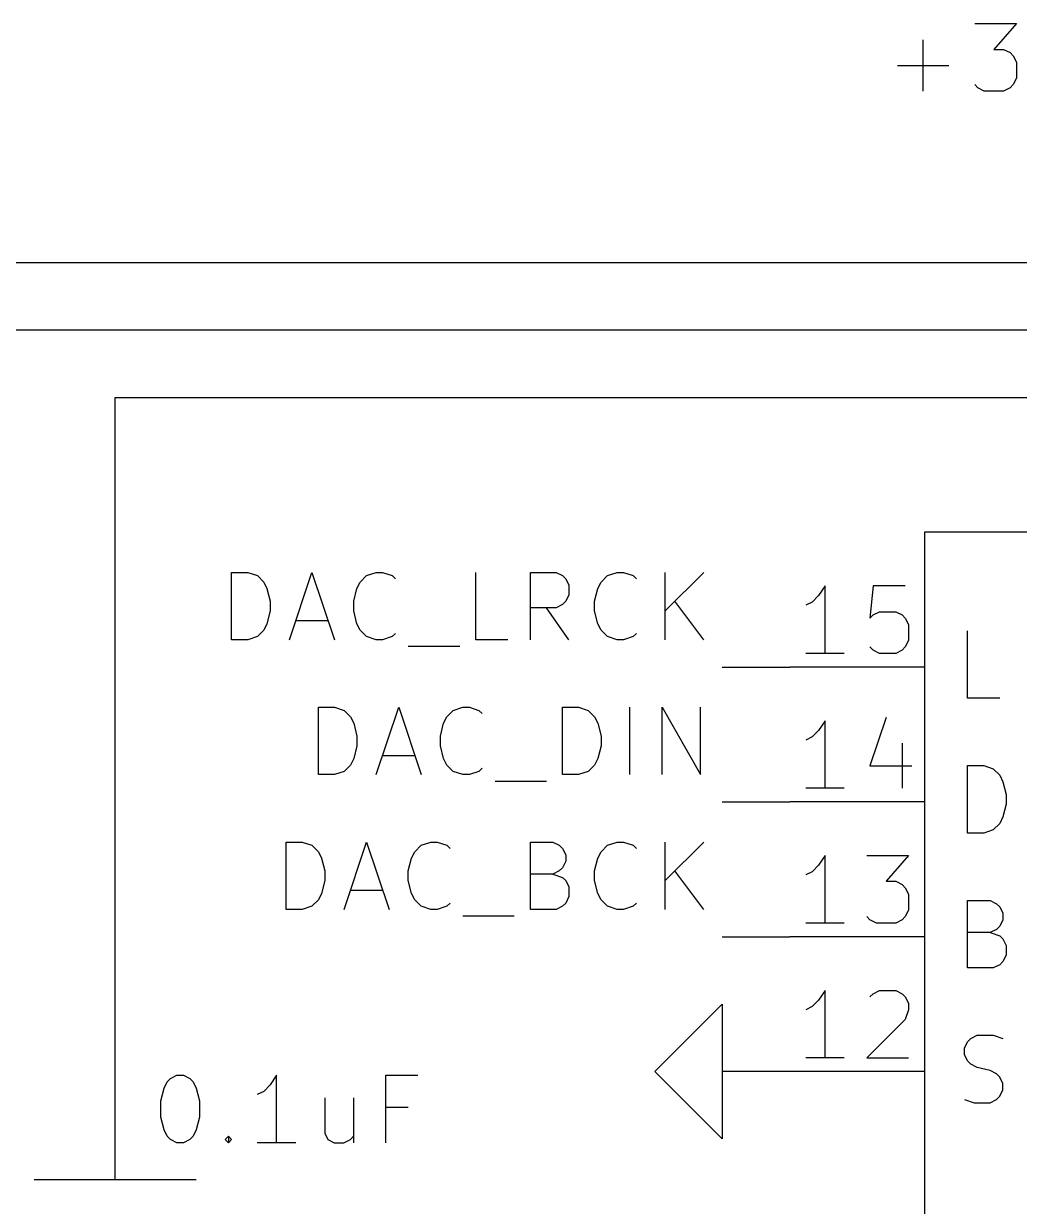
# Model space of a CAD drawing. Header units: inches. Extents: x 0.4 to 16.1, y -11.3 to -0.4.
# Drawn here: x 1.482 to 2.22, y -10 to -9.123 of the extents above; entities that cross this region are included whole.
import ezdxf

# ---------------------------------------------------------------- set-up
doc = ezdxf.new("R2010")
doc.units = ezdxf.units.IN
doc.header["$MEASUREMENT"] = 0
for name, color, linetype in [('GREENSIXTYFIVE', 129, 'CONTINUOUS'), ('LIGHTGREEN', 92, 'CONTINUOUS'), ('LIGHTRED', 12, 'CONTINUOUS'), ('RED', 14, 'CONTINUOUS'), ('REDSIX', 19, 'CONTINUOUS'), ('WHITE', 250, 'CONTINUOUS')]:
    doc.layers.add(name, color=color, linetype=linetype)

msp = doc.modelspace()

# ---------------------------------------------------------------- linework, layer by layer
at = {"layer": 'GREENSIXTYFIVE', "linetype": 'CONTINUOUS'}
for p, q in [((2.18714, -9.1228), (2.21809, -9.1228)), ((2.18714, -9.1228), (2.21809, -9.1228)), ((2.21809, -9.1228), (2.20143, -9.14185)), ((2.21809, -9.1228), (2.20143, -9.14185)), ((2.14904, -9.1728), (2.14904, -9.1347)), ((2.14904, -9.1728), (2.14904, -9.1347)), ((2.20143, -9.14185), (2.20857, -9.14185)), ((2.20143, -9.14185), (2.20857, -9.14185)), ((2.20857, -9.14185), (2.21333, -9.14423)), ((2.20857, -9.14185), (2.21333, -9.14423)), ((2.21333, -9.14423), (2.21571, -9.14661)), ((2.21333, -9.14423), (2.21571, -9.14661)), ((2.21571, -9.14661), (2.21809, -9.15137)), ((2.21571, -9.14661), (2.21809, -9.15137)), ((2.13, -9.15375), (2.16809, -9.15375)), ((2.13, -9.15375), (2.16809, -9.15375)), ((2.21809, -9.15137), (2.21809, -9.16328)), ((2.21809, -9.15137), (2.21809, -9.16328)), ((2.21809, -9.16328), (2.21571, -9.16804)), ((2.21809, -9.16328), (2.21571, -9.16804)), ((2.18952, -9.17042), (2.18714, -9.16804)), ((2.18952, -9.17042), (2.18714, -9.16804)), ((2.19428, -9.1728), (2.18952, -9.17042)), ((2.19428, -9.1728), (2.18952, -9.17042)), ((2.20857, -9.1728), (2.19428, -9.1728)), ((2.20857, -9.1728), (2.19428, -9.1728)), ((2.21333, -9.17042), (2.20857, -9.1728)), ((2.21333, -9.17042), (2.20857, -9.1728)), ((2.21571, -9.16804), (2.21333, -9.17042)), ((2.21571, -9.16804), (2.21333, -9.17042)), ((2.1819, -9.62313), (2.1819, -9.57313)), ((2.1819, -9.62313), (2.1819, -9.57313)), ((2.20571, -9.62313), (2.1819, -9.62313)), ((2.20571, -9.62313), (2.1819, -9.62313)), ((2.1819, -9.72313), (2.1819, -9.67313)), ((2.1819, -9.67313), (2.19381, -9.67313)), ((2.1819, -9.72313), (2.1819, -9.67313)), ((2.1819, -9.67313), (2.19381, -9.67313)), ((2.19381, -9.67313), (2.20095, -9.67551)), ((2.19381, -9.67313), (2.20095, -9.67551)), ((2.20095, -9.67551), (2.20571, -9.68028)), ((2.20095, -9.67551), (2.20571, -9.68028)), ((2.20571, -9.68028), (2.20809, -9.68504)), ((2.20571, -9.68028), (2.20809, -9.68504)), ((2.20809, -9.68504), (2.21047, -9.69456)), ((2.20809, -9.68504), (2.21047, -9.69456)), ((2.21047, -9.7017), (2.20809, -9.71122)), ((2.21047, -9.7017), (2.20809, -9.71122)), ((2.21047, -9.69456), (2.21047, -9.7017)), ((2.21047, -9.69456), (2.21047, -9.7017)), ((2.20571, -9.71599), (2.20095, -9.72075)), ((2.20571, -9.71599), (2.20095, -9.72075)), ((2.20809, -9.71122), (2.20571, -9.71599)), ((2.20809, -9.71122), (2.20571, -9.71599)), ((2.19381, -9.72313), (2.1819, -9.72313)), ((2.19381, -9.72313), (2.1819, -9.72313)), ((2.20095, -9.72075), (2.19381, -9.72313)), ((2.20095, -9.72075), (2.19381, -9.72313)), ((2.1819, -9.82313), (2.1819, -9.77313)), ((2.1819, -9.77313), (2.19857, -9.77313)), ((2.1819, -9.82313), (2.1819, -9.77313)), ((2.1819, -9.77313), (2.19857, -9.77313)), ((2.19857, -9.77313), (2.20333, -9.77551)), ((2.19857, -9.77313), (2.20333, -9.77551)), ((2.20333, -9.77551), (2.20571, -9.77789)), ((2.20333, -9.77551), (2.20571, -9.77789)), ((2.20571, -9.77789), (2.20809, -9.78265)), ((2.20571, -9.77789), (2.20809, -9.78265)), ((2.20809, -9.78742), (2.20571, -9.79218)), ((2.20809, -9.78742), (2.20571, -9.79218)), ((2.20809, -9.78265), (2.20809, -9.78742)), ((2.20809, -9.78265), (2.20809, -9.78742)), ((2.19857, -9.79694), (2.1819, -9.79694)), ((2.19857, -9.79694), (2.1819, -9.79694)), ((2.20333, -9.79456), (2.19857, -9.79694)), ((2.20333, -9.79456), (2.19857, -9.79694)), ((2.19857, -9.79694), (2.20571, -9.79932)), ((2.19857, -9.79694), (2.20571, -9.79932)), ((2.20571, -9.79218), (2.20333, -9.79456)), ((2.20571, -9.79218), (2.20333, -9.79456)), ((2.20571, -9.79932), (2.20809, -9.8017)), ((2.20571, -9.79932), (2.20809, -9.8017)), ((2.20809, -9.8017), (2.21047, -9.80646)), ((2.20809, -9.8017), (2.21047, -9.80646)), ((2.21047, -9.80646), (2.21047, -9.81361)), ((2.21047, -9.80646), (2.21047, -9.81361)), ((2.21047, -9.81361), (2.20809, -9.81837)), ((2.21047, -9.81361), (2.20809, -9.81837)), ((2.20095, -9.82313), (2.1819, -9.82313)), ((2.20095, -9.82313), (2.1819, -9.82313)), ((2.20571, -9.82075), (2.20095, -9.82313)), ((2.20571, -9.82075), (2.20095, -9.82313)), ((2.20809, -9.81837), (2.20571, -9.82075)), ((2.20809, -9.81837), (2.20571, -9.82075)), ((2.1819, -9.87789), (2.18428, -9.87551)), ((2.1819, -9.87789), (2.18428, -9.87551)), ((2.18428, -9.87551), (2.18905, -9.87313)), ((2.18428, -9.87551), (2.18905, -9.87313)), ((2.18905, -9.87313), (2.20095, -9.87313)), ((2.18905, -9.87313), (2.20095, -9.87313)), ((2.20095, -9.87313), (2.20809, -9.87551)), ((2.20095, -9.87313), (2.20809, -9.87551)), ((2.17952, -9.88265), (2.1819, -9.87789)), ((2.17952, -9.88265), (2.1819, -9.87789)), ((2.17952, -9.88742), (2.17952, -9.88265)), ((2.17952, -9.88742), (2.17952, -9.88265)), ((2.1819, -9.89218), (2.17952, -9.88742)), ((2.1819, -9.89218), (2.17952, -9.88742)), ((2.18428, -9.89456), (2.1819, -9.89218)), ((2.18428, -9.89456), (2.1819, -9.89218)), ((2.18905, -9.89694), (2.18428, -9.89456)), ((2.18905, -9.89694), (2.18428, -9.89456)), ((1.59104, -9.90518), (1.5958, -9.9028)), ((1.59104, -9.90518), (1.5958, -9.9028)), ((1.5958, -9.9028), (1.60057, -9.9028)), ((1.5958, -9.9028), (1.60057, -9.9028)), ((1.60057, -9.9028), (1.60533, -9.90518)), ((1.60057, -9.9028), (1.60533, -9.90518)), ((1.66961, -9.9028), (1.66485, -9.90994)), ((1.66961, -9.9028), (1.66485, -9.90994)), ((1.66961, -9.9528), (1.66961, -9.9028)), ((1.66961, -9.9528), (1.66961, -9.9028)), ((1.75056, -9.9528), (1.75056, -9.9028)), ((1.75056, -9.9028), (1.77437, -9.9028)), ((1.75056, -9.9528), (1.75056, -9.9028)), ((1.75056, -9.9028), (1.77437, -9.9028)), ((2.19857, -9.89932), (2.18905, -9.89694)), ((2.19857, -9.89932), (2.18905, -9.89694)), ((2.20333, -9.9017), (2.19857, -9.89932)), ((2.20333, -9.9017), (2.19857, -9.89932)), ((2.20571, -9.90408), (2.20333, -9.9017)), ((2.20571, -9.90408), (2.20333, -9.9017)), ((1.5839, -9.92185), (1.58628, -9.91232)), ((1.5839, -9.92185), (1.58628, -9.91232)), ((1.58628, -9.91232), (1.58866, -9.90756)), ((1.58628, -9.91232), (1.58866, -9.90756)), ((1.58866, -9.90756), (1.59104, -9.90518)), ((1.58866, -9.90756), (1.59104, -9.90518)), ((1.60533, -9.90518), (1.60771, -9.90756)), ((1.60533, -9.90518), (1.60771, -9.90756)), ((1.60771, -9.90756), (1.61009, -9.91232)), ((1.60771, -9.90756), (1.61009, -9.91232)), ((1.61009, -9.91232), (1.61247, -9.92185)), ((1.61009, -9.91232), (1.61247, -9.92185)), ((1.66485, -9.90994), (1.66009, -9.9147)), ((1.66485, -9.90994), (1.66009, -9.9147)), ((2.20809, -9.90885), (2.20571, -9.90408)), ((2.20809, -9.90885), (2.20571, -9.90408)), ((2.20809, -9.91361), (2.20809, -9.90885)), ((2.20809, -9.91361), (2.20809, -9.90885)), ((1.66009, -9.9147), (1.65533, -9.91709)), ((1.66009, -9.9147), (1.65533, -9.91709)), ((1.70533, -9.91947), (1.70533, -9.94566)), ((1.70533, -9.91947), (1.70533, -9.94566)), ((1.72676, -9.91947), (1.72676, -9.9528)), ((1.72676, -9.91947), (1.72676, -9.9528)), ((2.17952, -9.92075), (2.18667, -9.92313)), ((2.17952, -9.92075), (2.18667, -9.92313)), ((2.19857, -9.92313), (2.20333, -9.92075)), ((2.19857, -9.92313), (2.20333, -9.92075)), ((2.20333, -9.92075), (2.20571, -9.91837)), ((2.20333, -9.92075), (2.20571, -9.91837)), ((2.20571, -9.91837), (2.20809, -9.91361)), ((2.20571, -9.91837), (2.20809, -9.91361)), ((1.5839, -9.93375), (1.5839, -9.92185)), ((1.5839, -9.93375), (1.5839, -9.92185)), ((1.61247, -9.92185), (1.61247, -9.93375)), ((1.61247, -9.92185), (1.61247, -9.93375)), ((1.76723, -9.92661), (1.75056, -9.92661)), ((1.76723, -9.92661), (1.75056, -9.92661)), ((2.18667, -9.92313), (2.19857, -9.92313)), ((2.18667, -9.92313), (2.19857, -9.92313)), ((1.58628, -9.94328), (1.5839, -9.93375)), ((1.58628, -9.94328), (1.5839, -9.93375)), ((1.61247, -9.93375), (1.61009, -9.94328)), ((1.61247, -9.93375), (1.61009, -9.94328)), ((1.58866, -9.94804), (1.58628, -9.94328)), ((1.58866, -9.94804), (1.58628, -9.94328)), ((1.61009, -9.94328), (1.60771, -9.94804)), ((1.61009, -9.94328), (1.60771, -9.94804)), ((1.70533, -9.94566), (1.70771, -9.95042)), ((1.70533, -9.94566), (1.70771, -9.95042)), ((1.59104, -9.95042), (1.58866, -9.94804)), ((1.59104, -9.95042), (1.58866, -9.94804)), ((1.5958, -9.9528), (1.59104, -9.95042)), ((1.5958, -9.9528), (1.59104, -9.95042)), ((1.60057, -9.9528), (1.5958, -9.9528)), ((1.60057, -9.9528), (1.5958, -9.9528)), ((1.60533, -9.95042), (1.60057, -9.9528)), ((1.60533, -9.95042), (1.60057, -9.9528)), ((1.60771, -9.94804), (1.60533, -9.95042)), ((1.60771, -9.94804), (1.60533, -9.95042)), ((1.63152, -9.95042), (1.6339, -9.94804)), ((1.63152, -9.95042), (1.6339, -9.94804)), ((1.6339, -9.9528), (1.63152, -9.95042)), ((1.6339, -9.9528), (1.63152, -9.95042)), ((1.6339, -9.94804), (1.63628, -9.95042)), ((1.6339, -9.94804), (1.6339, -9.9528)), ((1.6339, -9.94804), (1.63628, -9.95042)), ((1.6339, -9.94804), (1.6339, -9.9528)), ((1.63628, -9.95042), (1.6339, -9.9528)), ((1.63628, -9.95042), (1.6339, -9.9528)), ((1.6839, -9.9528), (1.65533, -9.9528)), ((1.6839, -9.9528), (1.65533, -9.9528)), ((1.70771, -9.95042), (1.71247, -9.9528)), ((1.70771, -9.95042), (1.71247, -9.9528)), ((1.71247, -9.9528), (1.71961, -9.9528)), ((1.71247, -9.9528), (1.71961, -9.9528)), ((1.71961, -9.9528), (1.72437, -9.95042)), ((1.71961, -9.9528), (1.72437, -9.95042)), ((1.72437, -9.95042), (1.72676, -9.94804)), ((1.72437, -9.95042), (1.72676, -9.94804))]:
    msp.add_line(p, q, dxfattribs=at)
at = {"layer": 'LIGHTGREEN', "linetype": 'CONTINUOUS'}
for p, q in [((0.95, -9.3), (2.65, -9.3)), ((1.25, -9.35), (2.55, -9.35)), ((1.55, -9.4), (2.45, -9.4)), ((1.55, -9.9), (1.55, -9.4)), ((2, -9.6), (2.05, -9.6)), ((2, -9.7), (2.05, -9.7)), ((2, -9.8), (2.05, -9.8))]:
    msp.add_line(p, q, dxfattribs=at)
at = {"layer": 'LIGHTRED', "linetype": 'CONTINUOUS'}
for p, q in [((2.07619, -9.53988), (2.07143, -9.54702)), ((2.07619, -9.53988), (2.07143, -9.54702)), ((2.07619, -9.58988), (2.07619, -9.53988)), ((2.07619, -9.58988), (2.07619, -9.53988)), ((2.1119, -9.53988), (2.10952, -9.56369)), ((2.1119, -9.53988), (2.10952, -9.56369)), ((2.13571, -9.53988), (2.1119, -9.53988)), ((2.13571, -9.53988), (2.1119, -9.53988)), ((2.06667, -9.55178), (2.06191, -9.55417)), ((2.06667, -9.55178), (2.06191, -9.55417)), ((2.07143, -9.54702), (2.06667, -9.55178)), ((2.07143, -9.54702), (2.06667, -9.55178)), ((2.10952, -9.56369), (2.1119, -9.56131)), ((2.10952, -9.56369), (2.1119, -9.56131)), ((2.1119, -9.56131), (2.11667, -9.55893)), ((2.1119, -9.56131), (2.11667, -9.55893)), ((2.11667, -9.55893), (2.12857, -9.55893)), ((2.11667, -9.55893), (2.12857, -9.55893)), ((2.12857, -9.55893), (2.13333, -9.56131)), ((2.12857, -9.55893), (2.13333, -9.56131)), ((2.13333, -9.56131), (2.13571, -9.56369)), ((2.13333, -9.56131), (2.13571, -9.56369)), ((2.13571, -9.56369), (2.13809, -9.56845)), ((2.13571, -9.56369), (2.13809, -9.56845)), ((2.13809, -9.56845), (2.13809, -9.58035)), ((2.13809, -9.56845), (2.13809, -9.58035)), ((2.1119, -9.5875), (2.10952, -9.58512)), ((2.1119, -9.5875), (2.10952, -9.58512)), ((2.11667, -9.58988), (2.1119, -9.5875)), ((2.11667, -9.58988), (2.1119, -9.5875)), ((2.13333, -9.5875), (2.12857, -9.58988)), ((2.13333, -9.5875), (2.12857, -9.58988)), ((2.13571, -9.58512), (2.13333, -9.5875)), ((2.13571, -9.58512), (2.13333, -9.5875)), ((2.13809, -9.58035), (2.13571, -9.58512)), ((2.13809, -9.58035), (2.13571, -9.58512)), ((2.09048, -9.58988), (2.06191, -9.58988)), ((2.09048, -9.58988), (2.06191, -9.58988)), ((2.12857, -9.58988), (2.11667, -9.58988)), ((2.12857, -9.58988), (2.11667, -9.58988)), ((2.07619, -9.63988), (2.07143, -9.64702)), ((2.07619, -9.63988), (2.07143, -9.64702)), ((2.07619, -9.68988), (2.07619, -9.63988)), ((2.07619, -9.68988), (2.07619, -9.63988)), ((2.12143, -9.6375), (2.10952, -9.67321)), ((2.12143, -9.6375), (2.10952, -9.67321)), ((2.07143, -9.64702), (2.06667, -9.65178)), ((2.07143, -9.64702), (2.06667, -9.65178)), ((2.06667, -9.65178), (2.06191, -9.65417)), ((2.06667, -9.65178), (2.06191, -9.65417)), ((2.13333, -9.65655), (2.13333, -9.68988)), ((2.13333, -9.65655), (2.13333, -9.68988)), ((2.10952, -9.67321), (2.14047, -9.67321)), ((2.10952, -9.67321), (2.14047, -9.67321)), ((2.09048, -9.68988), (2.06191, -9.68988)), ((2.09048, -9.68988), (2.06191, -9.68988)), ((2.07619, -9.73988), (2.07143, -9.74702)), ((2.07619, -9.73988), (2.07143, -9.74702)), ((2.07619, -9.78988), (2.07619, -9.73988)), ((2.07619, -9.78988), (2.07619, -9.73988)), ((2.10714, -9.73988), (2.13809, -9.73988)), ((2.10714, -9.73988), (2.13809, -9.73988)), ((2.13809, -9.73988), (2.12143, -9.75893)), ((2.13809, -9.73988), (2.12143, -9.75893)), ((2.06667, -9.75178), (2.06191, -9.75417)), ((2.06667, -9.75178), (2.06191, -9.75417)), ((2.07143, -9.74702), (2.06667, -9.75178)), ((2.07143, -9.74702), (2.06667, -9.75178)), ((2.12143, -9.75893), (2.12857, -9.75893)), ((2.12143, -9.75893), (2.12857, -9.75893)), ((2.12857, -9.75893), (2.13333, -9.76131)), ((2.12857, -9.75893), (2.13333, -9.76131)), ((2.13333, -9.76131), (2.13571, -9.76369)), ((2.13333, -9.76131), (2.13571, -9.76369)), ((2.13571, -9.76369), (2.13809, -9.76845)), ((2.13571, -9.76369), (2.13809, -9.76845)), ((2.13809, -9.76845), (2.13809, -9.78035)), ((2.13809, -9.76845), (2.13809, -9.78035)), ((2.13809, -9.78035), (2.13571, -9.78512)), ((2.13809, -9.78035), (2.13571, -9.78512)), ((2.10952, -9.7875), (2.10714, -9.78512)), ((2.10952, -9.7875), (2.10714, -9.78512)), ((2.11428, -9.78988), (2.10952, -9.7875)), ((2.11428, -9.78988), (2.10952, -9.7875)), ((2.13333, -9.7875), (2.12857, -9.78988)), ((2.13333, -9.7875), (2.12857, -9.78988)), ((2.13571, -9.78512), (2.13333, -9.7875)), ((2.13571, -9.78512), (2.13333, -9.7875)), ((2.09048, -9.78988), (2.06191, -9.78988)), ((2.09048, -9.78988), (2.06191, -9.78988)), ((2.12857, -9.78988), (2.11428, -9.78988)), ((2.12857, -9.78988), (2.11428, -9.78988)), ((2.07619, -9.83988), (2.07143, -9.84702)), ((2.07619, -9.83988), (2.07143, -9.84702)), ((2.07619, -9.88988), (2.07619, -9.83988)), ((2.07619, -9.88988), (2.07619, -9.83988)), ((2.1119, -9.84226), (2.11667, -9.83988)), ((2.1119, -9.84226), (2.11667, -9.83988)), ((2.11667, -9.83988), (2.12857, -9.83988)), ((2.11667, -9.83988), (2.12857, -9.83988)), ((2.12857, -9.83988), (2.13333, -9.84226)), ((2.12857, -9.83988), (2.13333, -9.84226)), ((2.07143, -9.84702), (2.06667, -9.85178)), ((2.07143, -9.84702), (2.06667, -9.85178)), ((2.10952, -9.84464), (2.1119, -9.84226)), ((2.10952, -9.84464), (2.1119, -9.84226)), ((2.13333, -9.84226), (2.13571, -9.84464)), ((2.13333, -9.84226), (2.13571, -9.84464)), ((2.13571, -9.84464), (2.13809, -9.8494)), ((2.13571, -9.84464), (2.13809, -9.8494)), ((2.13809, -9.8494), (2.13809, -9.85417)), ((2.13809, -9.8494), (2.13809, -9.85417)), ((2.06667, -9.85178), (2.06191, -9.85417)), ((2.06667, -9.85178), (2.06191, -9.85417)), ((2.13809, -9.85417), (2.13571, -9.86131)), ((2.13809, -9.85417), (2.13571, -9.86131)), ((2.13571, -9.86131), (2.10714, -9.88988)), ((2.13571, -9.86131), (2.10714, -9.88988)), ((2.09048, -9.88988), (2.06191, -9.88988)), ((2.09048, -9.88988), (2.06191, -9.88988)), ((2.10714, -9.88988), (2.13809, -9.88988)), ((2.10714, -9.88988), (2.13809, -9.88988))]:
    msp.add_line(p, q, dxfattribs=at)
at = {"layer": 'RED', "linetype": 'CONTINUOUS'}
for p, q in [((2.15, -9.5), (2.15, -10.6)), ((2.95, -9.5), (2.15, -9.5)), ((2.15, -9.6), (2.05, -9.6)), ((2.15, -9.6), (2.05, -9.6)), ((2.15, -9.7), (2.05, -9.7)), ((2.15, -9.7), (2.05, -9.7)), ((2.15, -9.8), (2.05, -9.8)), ((2.15, -9.8), (2.05, -9.8)), ((1.95, -9.9), (2, -9.85)), ((2, -9.85), (2, -9.9)), ((1.55, -9.98), (1.55, -9.9)), ((1.55, -9.98), (1.55, -9.9)), ((2, -9.95), (1.95, -9.9)), ((2.05, -9.9), (2, -9.9)), ((2, -9.9), (2, -9.95)), ((2.15, -9.9), (2.05, -9.9)), ((2.15, -9.9), (2.05, -9.9)), ((1.49, -9.98), (1.61, -9.98))]:
    msp.add_line(p, q, dxfattribs=at)
at = {"layer": 'REDSIX', "linetype": 'CONTINUOUS'}
for p, q in [((1.63636, -9.5798), (1.63636, -9.5298)), ((1.63636, -9.5298), (1.64827, -9.5298)), ((1.64827, -9.5298), (1.65541, -9.53218)), ((1.65541, -9.53218), (1.66017, -9.53694)), ((1.67922, -9.5798), (1.69589, -9.5298)), ((1.69589, -9.5298), (1.71256, -9.5798)), ((1.7316, -9.53694), (1.73637, -9.53218)), ((1.73637, -9.53218), (1.74351, -9.5298)), ((1.74351, -9.5298), (1.74827, -9.5298)), ((1.74827, -9.5298), (1.75541, -9.53218)), ((1.75541, -9.53218), (1.75779, -9.53456)), ((1.81731, -9.5798), (1.81731, -9.5298)), ((1.85779, -9.5798), (1.85779, -9.5298)), ((1.85779, -9.5298), (1.87684, -9.5298)), ((1.87684, -9.5298), (1.8816, -9.53218)), ((1.8816, -9.53218), (1.88398, -9.53456)), ((1.88398, -9.53456), (1.88636, -9.53932)), ((1.91017, -9.53694), (1.91494, -9.53218)), ((1.91494, -9.53218), (1.92208, -9.5298)), ((1.92208, -9.5298), (1.92684, -9.5298)), ((1.92684, -9.5298), (1.93398, -9.53218)), ((1.93398, -9.53218), (1.93636, -9.53456)), ((1.95779, -9.5798), (1.95779, -9.5298)), ((1.98636, -9.5298), (1.95779, -9.55837)), ((1.66017, -9.53694), (1.66256, -9.5417)), ((1.66256, -9.5417), (1.66493, -9.55123)), ((1.72684, -9.55123), (1.72922, -9.5417)), ((1.72922, -9.5417), (1.7316, -9.53694)), ((1.88636, -9.53932), (1.88636, -9.54647)), ((1.90541, -9.55123), (1.90779, -9.5417)), ((1.90779, -9.5417), (1.91017, -9.53694)), ((1.66493, -9.55123), (1.66493, -9.55837)), ((1.72684, -9.55837), (1.72684, -9.55123)), ((1.88398, -9.55123), (1.8816, -9.55361)), ((1.88636, -9.54647), (1.88398, -9.55123)), ((1.90541, -9.55837), (1.90541, -9.55123)), ((1.98636, -9.5798), (1.96494, -9.55123)), ((1.66493, -9.55837), (1.66256, -9.56789)), ((1.72922, -9.56789), (1.72684, -9.55837)), ((1.87684, -9.55599), (1.85779, -9.55599)), ((1.88636, -9.5798), (1.8697, -9.55599)), ((1.8816, -9.55361), (1.87684, -9.55599)), ((1.90779, -9.56789), (1.90541, -9.55837)), ((1.66256, -9.56789), (1.66017, -9.57266)), ((1.68398, -9.56552), (1.70779, -9.56552)), ((1.7316, -9.57266), (1.72922, -9.56789)), ((1.91017, -9.57266), (1.90779, -9.56789)), ((1.65541, -9.57742), (1.64827, -9.5798)), ((1.66017, -9.57266), (1.65541, -9.57742)), ((1.73637, -9.57742), (1.7316, -9.57266)), ((1.74351, -9.5798), (1.73637, -9.57742)), ((1.75541, -9.57742), (1.74827, -9.5798)), ((1.75779, -9.57504), (1.75541, -9.57742)), ((1.91494, -9.57742), (1.91017, -9.57266)), ((1.92208, -9.5798), (1.91494, -9.57742)), ((1.93398, -9.57742), (1.92684, -9.5798)), ((1.93636, -9.57504), (1.93398, -9.57742)), ((1.64827, -9.5798), (1.63636, -9.5798)), ((1.74827, -9.5798), (1.74351, -9.5798)), ((1.76732, -9.58456), (1.80541, -9.58456)), ((1.84113, -9.5798), (1.81731, -9.5798)), ((1.92684, -9.5798), (1.92208, -9.5798)), ((1.70065, -9.6798), (1.70065, -9.6298)), ((1.70065, -9.6298), (1.71255, -9.6298)), ((1.71255, -9.6298), (1.71969, -9.63218)), ((1.7435, -9.6798), (1.76017, -9.6298)), ((1.76017, -9.6298), (1.77684, -9.6798)), ((1.80065, -9.63218), (1.80779, -9.6298)), ((1.80779, -9.6298), (1.81255, -9.6298)), ((1.81255, -9.6298), (1.8197, -9.63218)), ((1.8816, -9.6798), (1.8816, -9.6298)), ((1.8816, -9.6298), (1.8935, -9.6298)), ((1.8935, -9.6298), (1.90065, -9.63218)), ((1.9316, -9.6798), (1.9316, -9.6298)), ((1.95541, -9.6798), (1.95541, -9.6298)), ((1.95541, -9.6298), (1.98398, -9.6798)), ((1.98398, -9.6798), (1.98398, -9.6298)), ((1.71969, -9.63218), (1.72446, -9.63694)), ((1.72446, -9.63694), (1.72684, -9.6417)), ((1.7935, -9.6417), (1.79589, -9.63694)), ((1.79589, -9.63694), (1.80065, -9.63218)), ((1.8197, -9.63218), (1.82207, -9.63456)), ((1.90065, -9.63218), (1.90541, -9.63694)), ((1.90541, -9.63694), (1.90779, -9.6417)), ((1.72684, -9.6417), (1.72922, -9.65123)), ((1.79113, -9.65123), (1.7935, -9.6417)), ((1.90779, -9.6417), (1.91017, -9.65123)), ((1.72922, -9.65123), (1.72922, -9.65837)), ((1.79113, -9.65837), (1.79113, -9.65123)), ((1.91017, -9.65123), (1.91017, -9.65837)), ((1.72922, -9.65837), (1.72684, -9.66789)), ((1.74827, -9.66552), (1.77207, -9.66552)), ((1.7935, -9.66789), (1.79113, -9.65837)), ((1.91017, -9.65837), (1.90779, -9.66789)), ((1.72446, -9.67266), (1.71969, -9.67742)), ((1.72684, -9.66789), (1.72446, -9.67266)), ((1.79589, -9.67266), (1.7935, -9.66789)), ((1.80065, -9.67742), (1.79589, -9.67266)), ((1.82207, -9.67504), (1.8197, -9.67742)), ((1.90541, -9.67266), (1.90065, -9.67742)), ((1.90779, -9.66789), (1.90541, -9.67266)), ((1.71255, -9.6798), (1.70065, -9.6798)), ((1.71969, -9.67742), (1.71255, -9.6798)), ((1.80779, -9.6798), (1.80065, -9.67742)), ((1.81255, -9.6798), (1.80779, -9.6798)), ((1.8197, -9.67742), (1.81255, -9.6798)), ((1.8935, -9.6798), (1.8816, -9.6798)), ((1.90065, -9.67742), (1.8935, -9.6798)), ((1.8316, -9.68456), (1.8697, -9.68456)), ((1.67684, -9.7798), (1.67684, -9.7298)), ((1.67684, -9.7298), (1.68874, -9.7298)), ((1.68874, -9.7298), (1.69589, -9.73218)), ((1.69589, -9.73218), (1.70065, -9.73694)), ((1.7197, -9.7798), (1.73636, -9.7298)), ((1.73636, -9.7298), (1.75303, -9.7798)), ((1.77208, -9.73694), (1.77684, -9.73218)), ((1.77684, -9.73218), (1.78398, -9.7298)), ((1.78398, -9.7298), (1.78874, -9.7298)), ((1.78874, -9.7298), (1.79589, -9.73218)), ((1.79589, -9.73218), (1.79827, -9.73456)), ((1.85779, -9.7798), (1.85779, -9.7298)), ((1.85779, -9.7298), (1.87446, -9.7298)), ((1.87446, -9.7298), (1.87922, -9.73218)), ((1.87922, -9.73218), (1.8816, -9.73456)), ((1.8816, -9.73456), (1.88398, -9.73932)), ((1.91017, -9.73694), (1.91494, -9.73218)), ((1.91494, -9.73218), (1.92208, -9.7298)), ((1.92208, -9.7298), (1.92684, -9.7298)), ((1.92684, -9.7298), (1.93398, -9.73218)), ((1.93398, -9.73218), (1.93636, -9.73456)), ((1.95779, -9.7798), (1.95779, -9.7298)), ((1.98636, -9.7298), (1.95779, -9.75837)), ((1.70065, -9.73694), (1.70303, -9.7417)), ((1.70303, -9.7417), (1.70541, -9.75123)), ((1.76732, -9.75123), (1.7697, -9.7417)), ((1.7697, -9.7417), (1.77208, -9.73694)), ((1.88398, -9.74409), (1.8816, -9.74885)), ((1.88398, -9.73932), (1.88398, -9.74409)), ((1.90541, -9.75123), (1.90779, -9.7417)), ((1.90779, -9.7417), (1.91017, -9.73694)), ((1.70541, -9.75123), (1.70541, -9.75837)), ((1.76732, -9.75837), (1.76732, -9.75123)), ((1.87446, -9.75361), (1.85779, -9.75361)), ((1.87922, -9.75123), (1.87446, -9.75361)), ((1.87446, -9.75361), (1.8816, -9.75599)), ((1.8816, -9.74885), (1.87922, -9.75123)), ((1.90541, -9.75837), (1.90541, -9.75123)), ((1.98636, -9.7798), (1.96494, -9.75123)), ((1.70541, -9.75837), (1.70303, -9.76789)), ((1.7697, -9.76789), (1.76732, -9.75837)), ((1.8816, -9.75599), (1.88398, -9.75837)), ((1.88398, -9.75837), (1.88636, -9.76313)), ((1.88636, -9.76313), (1.88636, -9.77028)), ((1.90779, -9.76789), (1.90541, -9.75837)), ((1.70303, -9.76789), (1.70065, -9.77266)), ((1.72446, -9.76552), (1.74827, -9.76552)), ((1.77208, -9.77266), (1.7697, -9.76789)), ((1.88636, -9.77028), (1.88398, -9.77504)), ((1.91017, -9.77266), (1.90779, -9.76789)), ((1.68874, -9.7798), (1.67684, -9.7798)), ((1.69589, -9.77742), (1.68874, -9.7798)), ((1.70065, -9.77266), (1.69589, -9.77742)), ((1.77684, -9.77742), (1.77208, -9.77266)), ((1.78398, -9.7798), (1.77684, -9.77742)), ((1.78874, -9.7798), (1.78398, -9.7798)), ((1.79589, -9.77742), (1.78874, -9.7798)), ((1.79827, -9.77504), (1.79589, -9.77742)), ((1.87684, -9.7798), (1.85779, -9.7798)), ((1.8816, -9.77742), (1.87684, -9.7798)), ((1.88398, -9.77504), (1.8816, -9.77742)), ((1.91494, -9.77742), (1.91017, -9.77266)), ((1.92208, -9.7798), (1.91494, -9.77742)), ((1.92684, -9.7798), (1.92208, -9.7798)), ((1.93398, -9.77742), (1.92684, -9.7798)), ((1.93636, -9.77504), (1.93398, -9.77742)), ((1.8078, -9.78456), (1.84589, -9.78456))]:
    msp.add_line(p, q, dxfattribs=at)
at = {"layer": 'WHITE', "linetype": 'CONTINUOUS'}
for p, q in [((2.15, -9.5), (2.15, -10.6)), ((2.95, -9.5), (2.15, -9.5))]:
    msp.add_line(p, q, dxfattribs=at)

doc.saveas('drawing.dxf')
